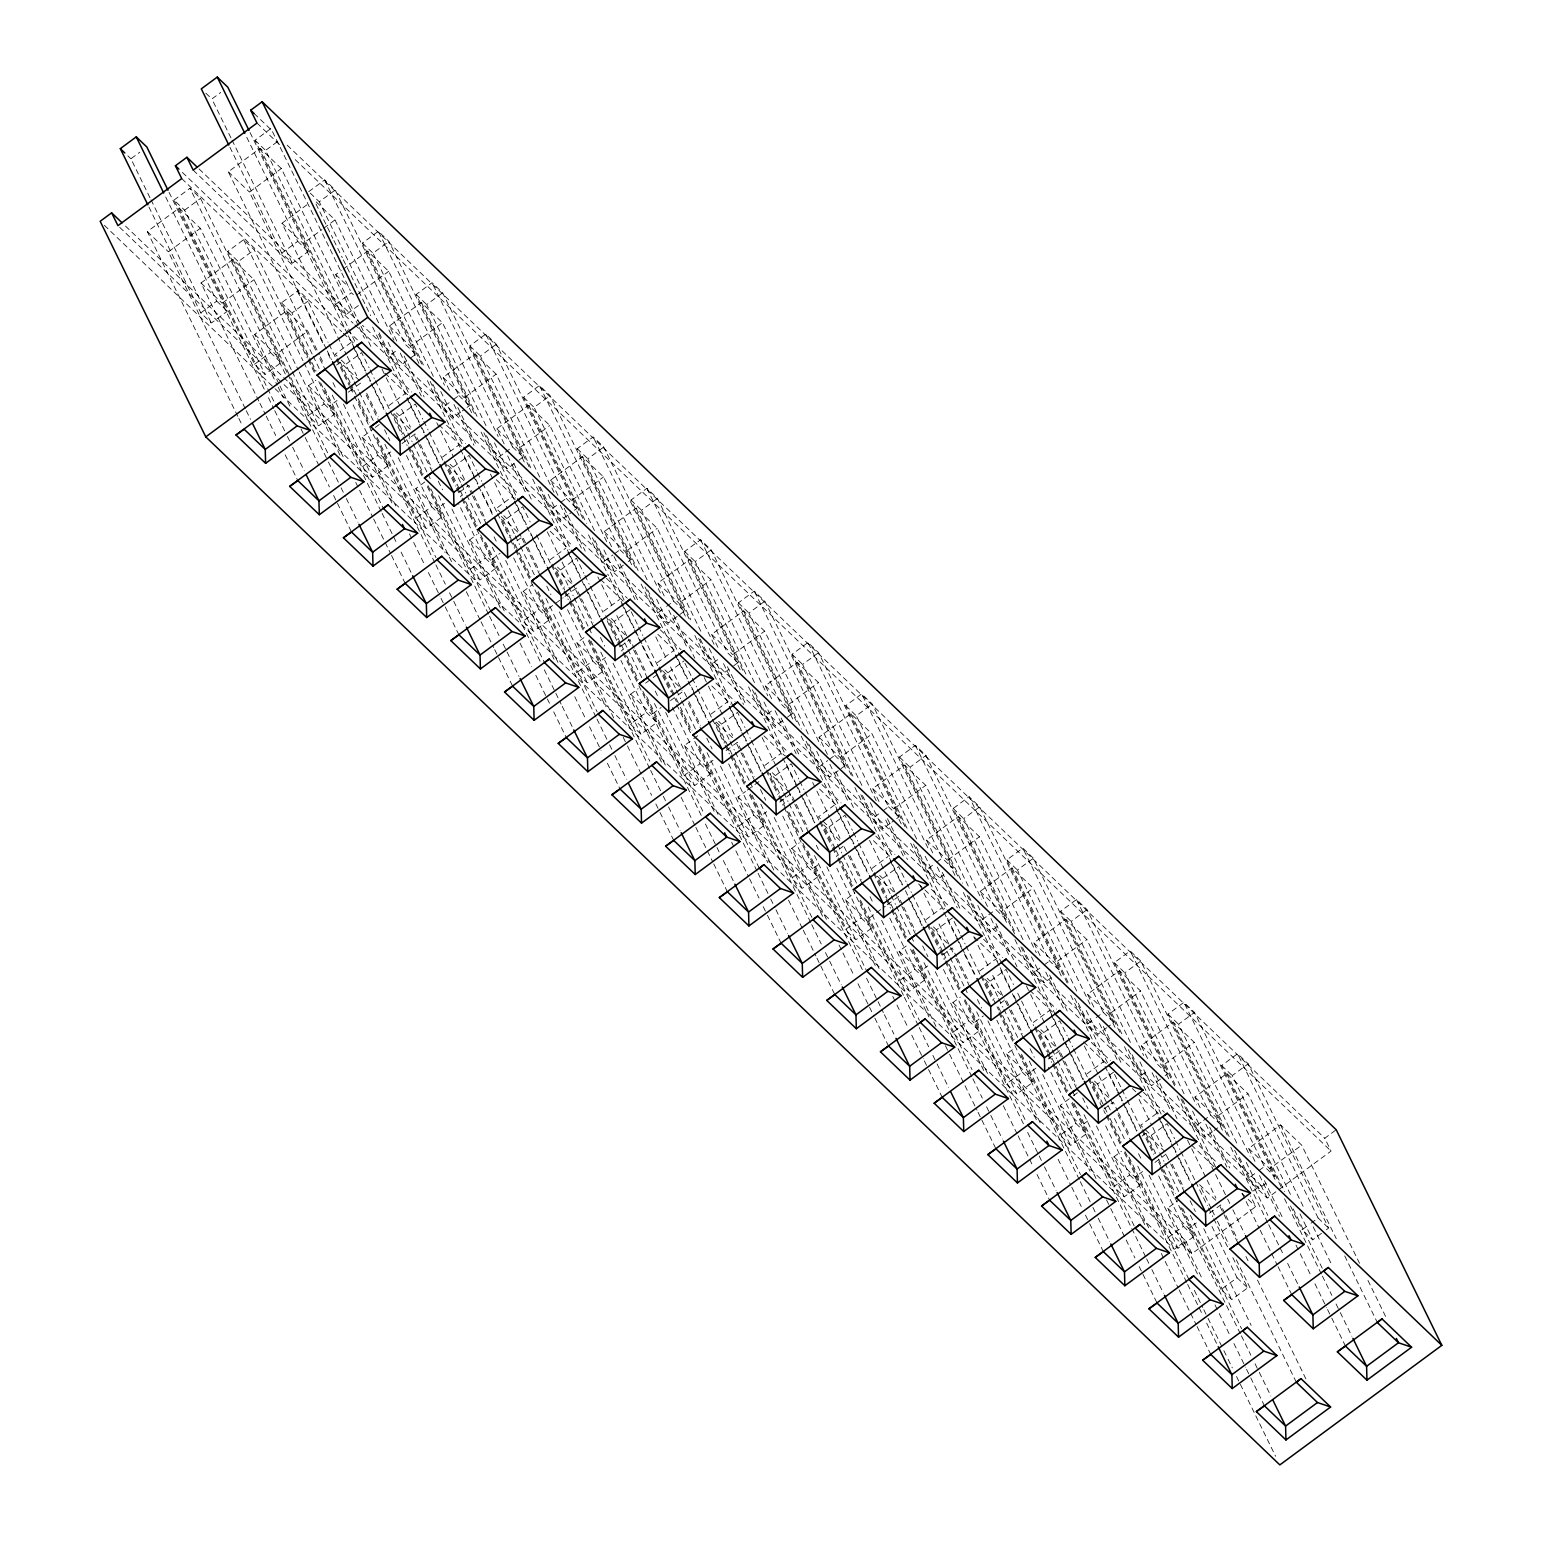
<?xml version="1.0" encoding="UTF-8"?>
<svg xmlns="http://www.w3.org/2000/svg" width="1542" height="1542" viewBox="0 0 1542 1542"><rect width="100%" height="100%" fill="white"/><g stroke="black" fill="none" stroke-linecap="round" stroke-linejoin="round"><path stroke-width="0.75" stroke-dasharray="5 3.75" d="M149.94 197.665L130.897 158.768L139.744 152.234M230.953 137.893L211.89 98.977L220.737 92.443M174.015 200.055L189.974 188.278L200.537 198.398L280.991 362.64L265.051 374.417L254.488 364.298L174.015 200.055L184.597 210.175L265.051 374.417M358.457 305.489L346.044 314.626L335.481 304.506L255.028 140.264L270.968 128.506L350.362 290.59M237.776 416.321L147.3 231.589L179.18 208.054L200.325 228.293L277.136 385.095M315.628 350.092L228.293 171.817L260.174 148.283L281.319 168.521L358.13 325.323M184.597 210.175L200.537 198.398M346.044 314.626L265.59 150.384L277.984 141.228M245.255 408.63L168.425 251.828L200.325 228.293M326.249 348.858L249.438 192.056L281.319 168.521M287.005 372.47L227.715 251.442L243.675 239.685L254.237 249.804L307.166 357.86M308.728 191.671L324.668 179.894L335.231 190.013L415.704 354.275L408.611 359.498M258.863 401.132L201 282.996L232.881 259.461L254.025 279.7L298.223 369.907M339.876 341.36L281.993 223.224L308.246 203.833M291.226 369.617L238.297 261.562L254.237 249.804M378.58 322.818L319.29 201.79L335.231 190.013M169.061 192.384L227.291 311.233L211.35 323.01L200.788 312.891L216.728 301.114L164.84 195.236M250.074 132.593L308.304 251.462L292.344 263.239L281.781 253.119L297.722 241.342L245.853 135.445M264.222 389.143L222.144 303.234L254.025 279.7M347.335 333.67L303.138 243.443L321.892 229.604M323.762 228.216L335.019 219.908L313.874 199.689M307.899 356.877L281.434 302.849L297.375 291.091L307.937 301.191L328.06 342.266M421.718 364.085L362.428 243.077L378.368 231.3L388.95 241.419L469.404 405.662L462.311 410.904M278.89 383.804L254.7 334.402L286.581 310.867L307.725 331.106L319.31 354.718M359.903 324.013L335.693 274.611L341.322 270.467M343.191 269.079L367.594 251.076L388.719 271.315L444.501 385.153M312.12 354.024L291.997 312.968L307.937 301.191M433.341 376.383L372.991 253.196L388.95 241.419M254.488 364.298L270.428 352.52L189.974 188.278M335.481 304.506L351.422 292.749L354.448 295.64M285.309 373.954L275.845 354.641L307.725 331.106M356.838 294.85L388.719 271.315M351.075 342.478L335.134 354.255L339.664 358.592M474.358 413.333L416.128 294.464L432.068 282.706L442.65 292.826L523.104 457.068L516.011 462.292M343.114 456.683L308.4 385.789L315.898 380.257M336.541 365.03L340.281 362.254L361.426 382.493L355.797 386.656M396.757 341.052L389.394 326.017L421.294 302.483L442.438 322.721L498.201 436.559M353.118 379.505L345.697 364.375L361.638 352.598L369.058 367.728M485.981 425.611L426.691 304.584L442.65 292.826M318.828 381.626L334.71 414.046L318.751 425.804L308.188 415.685L324.128 403.927L304.005 362.871M406.837 360.809L399.764 366.032L389.182 355.913L396.275 350.689M381.105 511.289L329.545 406.028L337.043 400.496M348.299 392.188L353.928 388.044M418.961 363.43L410.538 346.256L442.438 322.721M388.835 405.662L404.775 393.885M529.118 466.898L469.828 345.871L485.769 334.113L496.351 344.232L576.804 508.475L569.73 513.698M395.774 505.93L362.1 437.196L373.357 428.888M375.226 427.5L380.855 423.356M449.416 390.299L443.094 377.424L474.994 353.889L496.138 374.128L554.002 492.264M406.818 430.893L399.397 415.762L415.338 404.004L422.759 419.135M539.681 477.018L480.41 355.99L496.351 344.232M369.348 426.536L388.411 465.453L372.451 477.21L361.888 467.091L377.829 455.333L352.424 403.464M460.538 412.196L453.464 417.439L442.882 407.319L451.748 400.785M453.521 399.474L458.841 395.542L378.368 231.3M434.805 562.676L383.245 457.434L390.743 451.902M401.999 443.595L409.497 438.063M411.386 436.675L415.126 433.9L419.347 442.496M471.601 412.697L464.238 397.663L496.138 374.128M442.535 457.049L458.475 445.291M582.818 518.305L523.528 397.277L539.469 385.5L550.051 395.619L630.505 559.881L625.204 563.794M451.575 561.635L415.8 488.602L427.057 480.294M504.176 443.865L496.813 428.83L528.694 405.295L549.839 425.515L607.702 543.651M460.518 482.299L453.097 467.168L469.057 455.41L476.459 470.541M594.46 530.583L534.11 407.396L550.051 395.619M427.288 486.597L442.111 516.84L426.17 528.617L415.588 518.497L431.529 506.72L406.124 454.871M514.257 463.602L507.164 468.845L496.582 458.726L503.675 453.483M505.448 452.172L512.542 446.949L432.068 282.706M488.506 614.082L436.945 508.841L444.443 503.29M459.458 492.226L468.845 485.306L473.047 493.903M524.261 461.945L517.939 449.05L549.839 425.515M635.458 567.533L577.228 448.683L593.188 436.906L603.751 447.026L684.224 611.268L678.904 615.2M504.234 610.883L469.5 540.008L477.018 534.457M557.876 495.252L550.513 480.217L582.394 456.683L603.539 476.921L660.362 592.918M514.218 533.705L506.817 518.575L522.757 506.798L530.159 521.928M647.1 579.811L587.81 458.803L603.751 447.026M476.748 529.349L495.811 568.246L479.87 580.023L469.288 569.904L485.248 558.127L458.764 504.099M567.957 515.009L560.864 520.232L550.301 510.113L559.148 503.579M560.922 502.268L566.242 498.355L485.769 334.113M540.105 661.19L490.645 560.247L500.032 553.308M516.917 540.857L522.545 536.712L526.747 545.29M579.021 515.491L571.658 500.456L603.539 476.921M549.935 559.862L565.875 548.085M689.178 618.94L630.948 500.071L646.888 488.313L657.451 498.432L737.924 662.674L730.831 667.898M557.934 662.289L523.201 591.396L532.588 584.476M611.576 546.658L604.213 531.624L636.094 508.089L657.239 528.328L714.062 644.305M567.919 585.112L560.517 569.981L576.457 558.204L583.859 573.335M700.8 631.218L641.511 510.19L657.451 498.432M515.626 550.494L549.511 619.653L533.571 631.41L522.989 621.291L538.948 609.533L513.525 557.664M623.431 565.104L614.564 571.639L604.001 561.519L612.849 554.985M614.622 553.674L619.942 549.762L539.469 385.5M595.906 716.895L544.345 611.634L563.119 597.795M564.989 596.407L570.617 592.263M572.487 590.875L576.245 588.1L580.447 596.696M631.661 564.758L625.358 551.863L657.239 528.328M603.635 611.249L619.595 599.491M742.878 670.346L684.648 551.477L700.588 539.719L711.151 549.839L791.624 714.081L784.531 719.304M613.735 717.974L576.92 642.802L586.288 635.882M664.216 595.906L657.914 583.03L689.794 559.495L710.939 579.734L767.762 695.712M626.919 647.312L614.217 621.368L630.158 609.61M754.501 682.624L695.211 561.596L711.151 549.839M588.389 640.797L603.211 671.059L587.271 682.817L576.708 672.697L592.648 660.94L567.244 609.071M677.131 616.511L668.264 623.045L657.702 612.926L664.775 607.683M666.549 606.392L673.642 601.149L593.188 436.906M649.606 768.282L598.065 663.041L605.563 657.509M620.559 646.426L629.946 639.506L634.148 648.103M685.361 616.145L679.058 603.269L710.939 579.734M657.335 662.655L673.295 650.897M796.578 721.752L738.348 602.883L754.289 591.106L764.851 601.226L845.324 765.468L840.005 769.4M665.334 765.083L630.62 694.208L638.118 688.676M645.616 683.125L651.244 678.981M653.133 677.593L658.762 673.43M717.936 647.312L711.614 634.417L743.495 610.883L764.639 631.121L820.421 744.959M675.319 687.905L667.917 672.775L683.858 661.017M808.201 734.031L748.911 613.003L764.851 601.226M638.928 685.708L656.911 722.446L640.971 734.223L630.408 724.104L646.349 712.327L620.944 660.477M729.058 669.209L721.964 674.452L711.402 664.332L718.495 659.089M701.205 815.39L651.765 714.447L661.133 707.527M670.519 700.588L676.148 696.444M678.017 695.057L683.646 690.912L687.848 699.49M740.121 669.691L732.758 654.656L764.639 631.121M711.055 714.062L726.995 702.285M851.338 775.298L792.048 654.29L807.989 642.513L818.571 652.632L899.025 816.875L891.931 822.117M717.994 814.33L684.32 745.615L691.818 740.064M693.688 738.676L699.316 734.532M771.636 698.719L765.314 685.824L797.214 662.289L818.359 682.528L876.222 800.664M729.038 739.312L721.617 724.181L737.558 712.404L744.979 727.535M861.901 785.418L802.611 664.409L818.571 652.632M694.748 741.432L710.611 773.853L694.671 785.63L684.108 775.51L700.049 763.733L672.524 707.547M782.758 720.615L775.684 725.839L765.102 715.719L772.195 710.496M757.026 871.095L705.465 765.834L712.963 760.302M726.089 750.607L731.718 746.463M733.607 745.075L737.346 742.3L741.567 750.896M792.781 718.957L786.459 706.063L818.359 682.528M764.755 765.468L780.695 753.691M905.038 826.705L845.748 705.677L861.689 693.919L872.271 704.039L952.725 868.281L942.162 858.162L861.689 693.919M773.795 870.035L738.02 797.002L745.518 791.47M747.407 790.082L753.036 785.938M754.905 784.55L760.534 780.387M827.437 754.404L819.014 737.23L850.914 713.695L872.059 733.934L928.882 849.912M782.738 790.699L775.318 775.587L791.258 763.81L798.679 778.941M916.661 838.983L856.311 715.796L872.271 704.039M749.508 794.997L764.331 825.259L748.371 837.017L737.808 826.898L753.749 815.14L728.344 763.271M838.231 770.711L829.384 777.245L818.802 767.126L827.668 760.591M829.442 759.281L834.742 755.368L754.289 591.106M810.726 922.502L759.165 817.241L766.663 811.709M779.789 802.013L791.046 793.706L795.267 802.303M845.421 768.205L840.159 757.469L872.059 733.934M834.395 805.097L818.455 816.855L829.018 826.975L836.439 842.105M957.678 875.952L899.449 757.083L915.389 745.326L925.971 755.445L1006.425 919.687L995.862 909.568L915.389 745.326M826.454 919.283L791.721 848.408L799.219 842.876M879.036 801.512L872.714 788.637L904.614 765.102L925.759 785.341L981.522 899.179M829.018 826.975L844.977 815.217L852.379 830.348M968.26 886.072L910.031 767.203L925.971 755.445M798.968 837.749L818.031 876.666L802.091 888.423L791.509 878.304L807.449 866.546L782.045 814.677M890.158 823.409L883.084 828.652L872.502 818.532L881.369 811.998M883.142 810.687L888.462 806.755L807.989 642.513M862.325 969.59L812.865 868.647L820.363 863.115M839.137 849.257L844.746 845.112M901.222 823.91L893.859 808.875L925.759 785.341M872.155 868.262L888.096 856.504M1014.559 933.835L953.149 808.49L969.108 796.713L979.671 806.832L1060.125 971.075L1049.562 960.955L969.108 796.713M879.094 968.549L845.421 899.815L854.808 892.895M932.737 852.919L926.434 840.024L958.314 816.489L979.459 836.728L1036.282 952.725M890.139 893.512L882.718 878.381L898.678 866.623L906.079 881.735M1023.021 939.637L963.731 818.609L979.671 806.832M852.668 889.156L871.731 928.053L855.791 939.83L845.209 929.71L861.149 917.933L836.805 868.242M943.877 874.815L936.784 880.039L926.222 869.939L935.069 863.385M936.842 862.094L942.162 858.162M903.4 995.226L866.565 920.054L885.32 906.195M887.209 904.826L892.837 900.663M894.707 899.275L898.466 896.519L902.668 905.096M954.941 875.297L947.559 860.263L979.459 836.728M925.855 919.668L941.796 907.891M1067.199 983.064L1006.849 859.896L1022.809 848.119L1033.371 858.239L1113.844 1022.481L1108.525 1026.413M935.955 1026.394L899.121 951.221L908.508 944.282M987.497 906.465L980.134 891.43L1012.015 867.895L1033.159 888.134L1089.982 1004.131M949.14 955.712L936.437 929.787L952.378 918.01L959.779 933.141M1076.721 991.024L1017.431 870.016L1033.371 858.239M910.609 949.197L925.431 979.459L909.491 991.236L898.909 981.117L914.869 969.34L889.445 917.471M997.578 926.222L990.484 931.445L979.922 921.326L986.996 916.102M988.769 914.792L995.862 909.568M971.826 1076.702L920.266 971.441L927.783 965.909M942.779 954.845L952.166 947.906L956.368 956.503M1006.541 922.405L1001.278 911.669L1033.159 888.134M979.555 971.075L995.496 959.297L998.522 962.189M1119.839 1032.311L1060.568 911.283L1076.509 899.526L1087.071 909.645L1167.545 1073.887L1162.225 1077.8M987.555 1073.502L952.84 1002.608L960.338 997.076M1040.137 955.732L1033.834 942.837L1065.715 919.302L1086.859 939.541L1143.682 1055.518M997.539 996.305L990.137 981.194L1006.078 969.417L1013.479 984.548M1130.421 1042.431L1071.131 921.403L1087.071 909.645M964.309 1000.604L979.131 1030.866L963.191 1042.623L952.609 1032.504L968.569 1020.746L942.104 966.718M1051.278 977.628L1044.185 982.852L1033.622 972.732L1042.469 966.198M1044.242 964.887L1049.562 960.955M1023.425 1123.81L973.966 1022.847L983.353 1015.927M1000.238 1003.476L1005.866 999.312L1010.068 1007.909M1061.282 975.951L1054.979 963.075L1086.859 939.541M1033.256 1022.462L1049.215 1010.704M1174.619 1085.876L1114.268 962.69L1130.209 950.932L1140.772 961.032L1221.245 1125.294L1214.152 1130.517M1040.214 1122.749L1006.541 1054.015L1014.038 1048.483M1093.856 1007.119L1087.534 994.243L1119.415 970.708L1140.56 990.947L1196.341 1104.785M1051.239 1047.712L1043.838 1032.581L1059.778 1020.823L1067.199 1035.954M1184.121 1093.837L1124.831 972.809L1140.772 961.032M1014.848 1045.515L1032.832 1082.272L1016.891 1094.03L1006.328 1083.91L1022.269 1072.153L996.864 1020.284M1106.751 1027.724L1097.885 1034.258L1087.322 1024.139L1094.415 1018.896M1096.169 1017.604L1103.262 1012.362L1022.809 848.119M1079.246 1179.495L1027.685 1074.254L1037.053 1067.334M1048.309 1059.026L1053.938 1054.863M1055.807 1053.494L1059.566 1050.719M1114.982 1027.358L1108.679 1014.482L1140.56 990.947M1086.975 1073.868L1102.916 1062.11M1227.259 1135.124L1167.969 1014.096L1183.909 1002.319L1194.491 1012.439L1274.945 1176.681L1264.382 1166.562L1183.909 1002.319M1096.015 1178.454L1060.241 1105.421L1071.497 1097.114M1073.367 1095.726L1078.995 1091.563M1147.556 1058.525L1141.234 1045.63L1173.134 1022.095L1194.26 1042.334L1250.042 1156.172M1110.24 1109.932L1097.538 1083.987L1113.478 1072.23M1236.761 1143.065L1178.531 1024.216L1194.491 1012.439M1071.709 1103.417L1086.532 1133.659L1070.591 1145.436L1060.029 1135.317L1075.969 1123.54L1048.444 1067.353M1160.451 1079.111L1151.585 1085.645L1141.022 1075.526L1148.115 1070.302M1145.571 1256.672L1081.385 1125.66L1088.883 1120.109M1103.899 1109.045L1113.266 1102.125L1117.487 1110.703M1168.701 1078.764L1162.379 1065.869L1194.26 1042.334M1156.616 1113.497L1140.675 1125.274L1151.238 1135.394L1158.659 1150.525M1280.959 1186.511L1221.669 1065.503L1237.609 1053.726L1248.191 1063.845L1328.645 1228.087L1323.325 1232.019M1148.655 1227.702L1113.941 1156.808L1121.439 1151.276M1142.082 1136.049L1145.822 1133.274L1166.966 1153.512L1153.84 1163.208M1200.196 1107.773L1194.934 1097.037L1226.834 1073.502L1247.979 1093.741L1303.742 1207.579M1151.238 1135.394L1167.178 1123.617L1174.599 1138.748M1290.461 1194.472L1232.231 1075.603L1248.191 1063.845M1124.369 1152.645L1140.251 1185.066L1124.291 1196.823L1113.729 1186.723L1129.669 1174.946L1104.265 1123.077M1212.378 1131.828L1205.304 1137.052L1194.722 1126.932L1201.816 1121.709M1203.589 1120.398L1210.663 1115.174L1130.209 950.932M1186.646 1282.308L1135.085 1177.047L1142.583 1171.515M1222.401 1130.17L1216.079 1117.275L1247.979 1093.741M1201.314 1276.949L1167.641 1208.215L1178.898 1199.907M1254.957 1161.319L1248.634 1148.443L1280.535 1124.908L1301.679 1145.147L1359.543 1263.284M1174.888 1197.575L1193.951 1236.472L1177.992 1248.23L1167.429 1238.11L1183.369 1226.353L1157.965 1174.484M1266.078 1183.234L1259.004 1188.458L1248.422 1178.339L1257.289 1171.804M1259.062 1170.494L1264.382 1166.562M1240.346 1333.695L1188.786 1228.454L1196.284 1222.922M1209.429 1213.226L1215.038 1209.082M1216.927 1207.694L1220.666 1204.919L1224.888 1213.515M1275.041 1179.418L1269.779 1168.682L1301.679 1145.147M283.709 377.52L1185.702 1240.847L1174.233 1249.328L101.907 222.973M1253.318 1190.964L1260.971 1185.316L362.447 325.304M1278.838 1189.595L1331.035 1151.084L1324.751 1138.247L1336.22 1129.766M119.678 227.329L1191.985 1253.685L1255.766 1206.615L1250.523 1195.917M354.833 324.822L1267.254 1198.153L1276.911 1191.022M1232.829 1257.617L1247.651 1287.859L1231.711 1299.636L1221.129 1289.517L1237.069 1277.759L1211.665 1225.89M1321.552 1233.311L1312.705 1239.864L1302.123 1229.745L1309.216 1224.502M1310.989 1223.211L1318.082 1217.968L1237.609 1053.726M254.16 113.549L271.546 130.183M287.178 145.141L1324.751 1138.247M256.974 123.052L279.565 144.678M295.216 159.636L1331.035 1151.084M205.838 93.195L211.89 98.977M255.028 140.264L265.59 150.384M310.231 193.116L319.29 201.79M362.428 243.077L372.991 253.196M416.128 294.464L426.691 304.584M469.828 345.871L480.41 355.99M523.528 397.277L534.11 407.396M577.228 448.683L587.81 458.803M630.948 500.071L641.511 510.19M684.648 551.477L695.211 561.596M738.348 602.883L748.911 613.003M792.048 654.29L802.611 664.409M845.748 705.677L856.311 715.796M899.449 757.083L910.031 767.203M953.149 808.49L963.731 818.609M1006.849 859.896L1017.431 870.016M1060.568 911.283L1071.131 921.403M1114.268 962.69L1124.831 972.809M1167.969 1014.096L1178.531 1024.216M1221.669 1065.503L1232.231 1075.603M228.293 171.817L249.438 192.056M281.993 223.224L303.138 243.443M335.693 274.611L348.704 287.063M389.394 326.017L410.538 346.256M443.094 377.424L464.238 397.663M496.813 428.83L517.939 449.05M550.513 480.217L571.658 500.456M604.213 531.624L625.358 551.863M657.914 583.03L679.058 603.269M711.614 634.417L732.758 654.656M765.314 685.824L786.459 706.063M819.014 737.23L840.159 757.469M872.714 788.637L893.859 808.875M926.434 840.024L947.559 860.263M980.134 891.43L1001.278 911.669M1033.834 942.837L1054.979 963.075M1087.534 994.243L1108.679 1014.482M1141.234 1045.63L1162.379 1065.869M1194.934 1097.037L1216.079 1117.275M1248.634 1148.443L1269.779 1168.682M297.722 241.342L308.304 251.462M415.704 354.275L405.122 344.155L324.668 179.894M458.841 395.542L469.404 405.662M512.542 446.949L523.104 457.068M566.242 498.355L576.804 508.475M619.942 549.762L630.505 559.881M673.642 601.149L684.224 611.268M737.924 662.674L727.342 652.555L646.888 488.313M791.624 714.081L781.042 703.962L700.588 539.719M834.742 755.368L845.324 765.468M888.462 806.755L899.025 816.875M1103.262 1012.362L1113.844 1022.481M1167.545 1073.887L1156.963 1063.768L1076.509 899.526M1210.663 1115.174L1221.245 1125.294M1318.082 1217.968L1328.645 1228.087M199.072 168.926L360.712 323.627M193.193 170.121L353.079 323.165M182.38 172.415L345.755 328.774M347.49 330.451L357.917 340.416M392.67 373.684L411.791 391.996M446.544 425.264L465.665 443.556M500.418 476.825L517.804 493.459M554.31 528.405L571.677 545.039M606.449 578.308L627.305 598.257M660.323 629.868L681.178 649.837M715.931 683.106L735.052 701.398M769.805 734.667L787.191 751.301M821.944 784.57L841.065 802.862M875.817 836.13L894.938 854.441M931.445 889.368L948.812 906.002M983.584 939.271L1002.686 957.582M1037.458 990.851L1056.578 1009.143M1091.331 1042.411L1110.452 1060.703M1143.47 1092.314L1164.326 1112.283M1199.078 1145.552L1216.465 1162.186M181.725 178.583L341.611 331.626M343.346 333.284L353.773 343.268M385.057 373.222L407.647 394.848M438.93 424.782L461.521 446.409M496.293 479.678L515.394 497.97M550.166 531.238L569.287 549.55M600.57 579.484L623.161 601.11M657.914 634.379L675.3 651.013M711.787 685.959L730.908 704.251M763.926 735.862L784.782 755.811M819.534 789.08L836.92 805.714M873.427 840.66L890.794 857.294M918.608 883.913L944.668 908.855M974.216 937.131L998.561 960.415M1029.844 990.369L1052.434 1011.995M1083.718 1041.929L1106.308 1063.556M1132.368 1088.517L1135.856 1091.832M1137.591 1093.509L1158.447 1113.459M1191.465 1145.07L1214.055 1166.696M1241.869 1193.315L1255.766 1206.615M515.201 499.569L512.175 496.678L496.235 508.455L502.268 514.238M127.87 155.877L130.897 158.768M227.715 251.442L238.297 261.562M281.434 302.849L291.997 312.968M341.168 360.038L345.697 364.375M396.39 412.87L399.397 415.762M450.091 464.277L453.097 467.168M503.791 515.683L506.817 518.575M557.491 567.09L560.517 569.981M611.191 618.477L614.217 621.368M664.891 669.883L667.917 672.775M718.591 721.29L721.617 724.181M772.291 772.696L775.318 775.587M879.711 875.49L882.718 878.381M933.411 926.896L936.437 929.787M987.111 978.303L990.137 981.194M1040.811 1029.69L1043.838 1032.581M1094.512 1081.096L1097.538 1083.987M410.249 429.235L394 413.661L405.565 437.292M463.949 480.622L447.7 465.067L459.265 488.698M517.669 532.029L501.401 516.474L510.865 535.806M571.369 583.435L555.101 567.861L564.565 587.194M625.069 634.841L608.801 619.267L620.385 642.898M678.769 686.229L662.501 670.674L675.126 696.444M732.469 737.635L716.201 722.08L728.826 747.851M789.427 792.145L769.901 773.467L781.486 797.098M839.87 840.448L823.621 824.874L835.186 848.505M893.57 891.835L877.321 876.28L886.785 895.613M947.289 943.241L931.021 927.686L942.586 951.298M1000.989 994.648L984.721 979.074L994.185 998.406M1054.689 1046.054L1038.421 1030.48L1051.046 1056.251M1092.121 1081.886L1108.39 1097.441M1215.79 1200.254L1199.541 1184.68L1211.106 1208.311M147.3 231.589L168.425 251.828M201 282.996L222.144 303.234M254.7 334.402L275.845 354.641M308.4 385.789L329.545 406.028M362.1 437.196L383.245 457.434M415.8 488.602L436.945 508.841M469.5 540.008L490.645 560.247M523.201 591.396L544.345 611.634M576.92 642.802L598.065 663.041M630.62 694.208L651.765 714.447M684.32 745.615L705.465 765.834M738.02 797.002L759.165 817.241M791.721 848.408L812.865 868.647M845.421 899.815L866.565 920.054M899.121 951.221L920.266 971.441M952.84 1002.608L973.966 1022.847M1006.541 1054.015L1027.685 1074.254M1060.241 1105.421L1081.385 1125.66M1113.941 1156.808L1135.085 1177.047M1167.641 1208.215L1188.786 1228.454M216.728 301.114L227.291 311.233M270.428 352.52L280.991 362.64M324.128 403.927L334.71 414.046M377.829 455.333L388.411 465.453M431.529 506.72L442.111 516.84M485.248 558.127L495.811 568.246M538.948 609.533L549.511 619.653M592.648 660.94L603.211 671.059M646.349 712.327L656.911 722.446M700.049 763.733L710.611 773.853M753.749 815.14L764.331 825.259M807.449 866.546L818.031 876.666M861.149 917.933L871.731 928.053M914.869 969.34L925.431 979.459M968.569 1020.746L979.131 1030.866M1022.269 1072.153L1032.832 1082.272M1075.969 1123.54L1086.532 1133.659M1129.669 1174.946L1140.251 1185.066M1183.369 1226.353L1193.951 1236.472M1237.069 1277.759L1247.651 1287.859M125.557 226.134L281.974 375.843M1367.966 1280.458L1386.913 1319.123M1280.535 1124.908L1336.297 1238.746M1344.72 1255.92L1377.334 1322.516M1313.206 1226.912L1331.093 1263.418M1300.002 1213.92L1312.705 1239.864M1226.834 1073.502L1284.698 1191.638M1293.121 1208.832L1323.634 1271.109M1290.481 1205.96L1302.123 1229.745M1284.525 1198.751L1321.34 1273.923M1322.4 1276.082L1331.864 1295.396M1336.085 1303.992L1339.227 1310.43M1340.287 1312.589L1351.852 1336.22M1264.421 1180.652L1282.308 1217.178M1295.993 1245.088L1299.154 1251.545M1300.195 1253.685L1310.719 1275.176M1314.941 1283.754L1326.505 1307.385M1327.566 1309.524L1330.727 1315.981M1331.768 1318.121L1345.453 1346.05M1259.506 1175.505L1279.494 1216.33M1260.971 1185.316L1267.254 1198.153M1246.302 1162.514L1259.004 1188.458M1173.134 1022.095L1229.938 1138.092M1239.421 1157.425L1267.832 1215.424M1234.66 1150.236L1248.422 1178.339M1230.805 1147.344L1267.64 1222.517M1268.7 1224.676L1283.426 1254.745M1287.628 1263.341L1298.152 1284.814M1209.68 1127.106L1229.668 1167.911M1242.293 1193.701L1259.12 1228.068M1260.18 1230.208L1277.007 1264.575M1278.067 1266.714L1291.753 1294.644M1205.805 1124.118L1226.854 1167.063M1192.583 1111.127L1205.304 1137.052M1119.415 970.708L1175.197 1084.546M1182.56 1099.581L1216.233 1168.316M1180.96 1098.848L1194.722 1126.932M1177.105 1095.938L1226.565 1196.9M1227.625 1199.04L1231.827 1207.637M1232.887 1209.776L1244.452 1233.407M1225.929 1215.655L1237.513 1239.286M1245.936 1256.479L1248.037 1260.758M1257.501 1280.091L1305.901 1378.895M1155.96 1075.699L1177.009 1118.663M1187.533 1140.155L1190.694 1146.593M1191.735 1148.732L1215.944 1198.134M1220.146 1206.731L1238.053 1243.237M1152.105 1072.712L1171.053 1111.377M1139.943 1061.879L1151.585 1085.645M1212.166 1210.451L1216.368 1219.047M1217.428 1221.206L1228.993 1244.818M1236.356 1259.853L1296.34 1382.287M1175.659 1140.907L1179.881 1149.561M1180.941 1151.72L1194.703 1179.803M1195.763 1181.982L1207.425 1205.748M1208.485 1207.906L1212.706 1216.542M1213.766 1218.72L1227.528 1246.803M1065.715 919.302L1122.537 1035.28M1132.021 1054.612L1162.533 1116.909M1128.32 1049.601L1141.022 1075.526M1124.465 1046.69L1160.239 1119.723M1161.28 1121.863L1172.864 1145.494M1173.925 1147.653L1178.127 1156.23M1179.167 1158.389L1190.752 1182.001M1158.736 1117.834L1170.378 1141.6M1171.438 1143.759L1175.679 1152.414M1176.739 1154.572L1189.441 1180.497M1172.228 1164.268L1183.813 1187.88M1190.116 1200.775L1195.378 1211.511M1203.801 1228.704L1251.16 1325.349M1103.32 1026.452L1121.207 1062.978M1139.095 1099.485L1151.72 1125.255M1152.78 1127.414L1162.244 1146.747M1166.446 1155.324L1169.607 1161.781M1170.667 1163.921L1184.333 1191.85M1099.446 1023.445L1117.333 1059.971M1159.719 1152.684L1163.94 1161.319M1165 1163.478L1178.763 1191.581M1190.405 1215.347L1231.711 1299.636M1086.243 1010.473L1097.885 1034.258M1145.822 1133.274L1157.406 1156.905M1158.447 1159.064L1162.668 1167.641M1163.709 1169.8L1175.293 1193.431M1182.656 1208.465L1241.58 1328.741M1142.795 1129.592L1154.438 1153.358M1158.659 1162.013L1160.779 1166.33M1161.839 1168.489L1173.481 1192.274M1180.902 1207.386L1221.129 1289.517M1114.538 1074.389L1120.899 1087.341M1121.959 1089.519L1126.18 1098.155M1127.241 1100.313L1141.003 1128.416M1142.063 1130.575L1153.705 1154.341M1160.066 1167.313L1173.828 1195.397M1012.015 867.895L1068.837 983.892M1078.301 1003.225L1108.833 1065.503M1241.406 1335.854L1250.87 1355.187M1255.072 1363.783L1258.233 1370.221M1259.294 1372.361L1270.859 1395.992M1074.62 998.194L1087.322 1024.139M1070.765 995.284L1104.438 1064.019M1108.64 1072.615L1124.426 1104.843M1125.467 1106.983L1137.052 1130.614M1105.036 1066.428L1116.678 1090.194M1117.738 1092.353L1121.959 1101.007M1123.019 1103.166L1136.782 1131.25M1185.702 1240.847L1191.985 1253.685M1215 1304.879L1218.141 1311.317M1219.202 1313.476L1229.726 1334.948M1233.928 1343.545L1245.512 1367.156M1246.553 1369.315L1249.714 1375.753M1250.774 1377.912L1264.44 1405.822M1118.528 1112.861L1129.052 1134.334M1138.516 1153.667L1141.678 1160.104M1149.041 1175.139L1198.5 1276.101M1049.62 975.045L1068.548 1013.711M1084.334 1045.939L1098.02 1073.849M1099.08 1076.008L1113.806 1106.077M1118.008 1114.673L1130.633 1140.444M1045.746 972.058L1064.693 1010.723M1114.481 1118.567L1125.062 1140.174M1137.765 1166.118L1177.992 1248.23M1031.482 956.907L1044.185 982.852M1093.182 1084.026L1108.968 1116.254M1110.009 1118.393L1121.593 1142.024M1128.956 1157.059L1188.94 1279.494M1194.298 1290.288L1202.741 1307.539M1203.801 1309.698L1206.962 1316.155M1208.022 1318.314L1222.806 1348.498M1223.866 1350.638L1227.027 1357.114M1228.087 1359.273L1232.309 1367.889M1236.53 1376.524L1275.6 1456.284M1089.076 1078.186L1100.737 1101.971M1107.079 1114.924L1120.841 1143.027M1125.082 1151.662L1167.429 1238.11M1068.259 1038.113L1072.48 1046.748M1073.54 1048.907L1087.303 1077.01M1088.363 1079.169L1105.306 1113.748M1106.366 1115.907L1120.128 1144.01M1187.687 1284.447L1202.432 1314.516M1206.634 1323.113L1217.158 1344.585M958.314 816.489L1015.137 932.486M1022.5 947.52L1055.113 1014.096M1020.92 946.807L1033.622 972.732M1014.944 939.598L1052.839 1016.91M1053.88 1019.069L1066.505 1044.84M1067.565 1046.979L1083.351 1079.207M1051.316 1015.022L1064.038 1040.966M1065.098 1043.124L1068.259 1049.601M1069.319 1051.76L1083.082 1079.863M1161.299 1253.473L1178.127 1287.84M1179.187 1289.979L1196.014 1324.347M1197.074 1326.505L1210.74 1354.416M1060.626 1052.858L1063.768 1059.315M1064.828 1061.455L1076.393 1085.086M1082.715 1097.962L1087.977 1108.717M1096.401 1125.891L1145.86 1226.854M995.92 923.658L1016.949 966.603M1026.432 985.936L1029.593 992.393M1030.634 994.532L1057.985 1050.372M1059.046 1052.531L1076.933 1089.037M990.986 918.512L1008.892 955.018M1052.299 1049.871L1056.54 1058.525M1057.6 1060.684L1071.362 1088.768M1072.422 1090.946L1075.603 1097.422M1084.065 1114.712L1124.291 1196.823M977.782 905.52L990.484 931.445M1052.107 1058.41L1067.893 1090.618M1074.196 1103.513L1135.24 1228.087M1035.376 1026.799L1048.078 1052.723M1049.138 1054.882L1052.319 1061.378M1053.379 1063.537L1067.141 1091.62M1072.442 1102.434L1113.729 1186.723M1017.72 993.183L1033.603 1025.603M1034.663 1027.762L1046.305 1051.548M1047.365 1053.706L1051.605 1062.342M1052.666 1064.5L1066.428 1092.603M1146.612 1258.831L1150.833 1267.408M1151.874 1269.567L1163.458 1293.198M904.614 765.102L962.478 883.238M968.8 896.114L1001.413 962.709M967.22 895.401L979.922 921.326M963.345 892.49L984.394 935.454M985.454 937.594L999.12 965.523M1000.18 967.663L1009.644 986.996M1013.865 995.592L1017.026 1002.03M1018.067 1004.17L1029.651 1027.801M1000.797 970.111L1014.559 998.194M1015.619 1000.353L1029.381 1028.456M1106.539 1199.927L1109.7 1206.364M1110.741 1208.523L1134.951 1257.925M1139.152 1266.502L1157.04 1303.029M1011.128 1010.049L1022.693 1033.68M1030.056 1048.714L1034.277 1057.311M1042.7 1074.485L1090.04 1171.149M942.201 872.252L960.088 908.758M973.773 936.688L976.934 943.126M977.994 945.285L988.499 966.757M992.72 975.354L1004.285 998.985M1005.345 1001.124L1008.507 1007.562M1009.547 1009.721L1023.233 1037.631M937.285 867.105L957.293 907.91M998.599 998.484L1002.84 1007.119M1003.9 1009.278L1017.662 1037.38M1029.304 1061.147L1070.591 1145.436M925.142 856.273L936.784 880.039M998.406 1007.003L1001.548 1013.441M1002.608 1015.6L1014.193 1039.212M1021.556 1054.246L1080.479 1174.541M981.676 975.392L998.618 1009.971M999.679 1012.13L1013.441 1040.214M1020.843 1055.345L1060.029 1135.317M960.839 935.3L965.08 943.955M966.14 946.113L979.902 974.197M980.963 976.375L992.605 1000.141M998.965 1013.113L1013.788 1043.356M850.914 713.695L907.737 829.673M916.141 846.866L947.713 911.303M1080.287 1181.654L1091.871 1205.266M1092.912 1207.425L1097.133 1216.021M1098.174 1218.161L1109.758 1241.792M913.5 843.994L926.222 869.939M910.705 843.243L943.318 909.819M947.54 918.415L964.367 952.783M965.427 954.922L974.891 974.255M943.916 912.228L955.558 935.994M956.618 938.153L975.681 977.05M1058.101 1159.256L1070.726 1185.046M1071.767 1187.186L1081.25 1206.519M1085.452 1215.115L1088.613 1221.553M1089.654 1223.693L1103.34 1251.622M957.428 958.661L968.993 982.273M977.416 999.467L981.618 1008.063M987.94 1020.939L1036.34 1119.743M887.46 818.706L907.448 859.511M920.073 885.281L934.799 915.35M939.02 923.947L954.806 956.175M955.847 958.314L969.533 986.244M885.686 819.997L904.634 858.663M950.2 957.871L963.962 985.974M965.022 988.133L968.183 994.609M976.664 1011.899L1016.891 1094.03M870.382 802.707L883.084 828.652M943.646 953.457L947.848 962.035M948.908 964.193L960.473 987.824M968.896 1004.998L1025.719 1120.995M927.976 923.986L939.618 947.752M940.678 949.93L944.918 958.565M945.978 960.724L959.741 988.827M965.022 999.621L1006.328 1083.91M907.139 883.913L911.38 892.548M912.44 894.707L926.202 922.81M927.262 924.969L938.905 948.735M939.965 950.894L944.205 959.548M945.246 961.707L960.068 991.969M797.214 662.289L852.977 776.127M862.441 795.46L894.013 859.896M1027.647 1132.387L1043.414 1164.615M1044.474 1166.754L1056.058 1190.385M860.86 794.747L872.502 818.532M854.885 787.538L891.719 862.71M892.779 864.869L904.344 888.481M905.405 890.64L909.607 899.237M910.667 901.376L922.232 925.007M890.216 860.822L901.858 884.588M908.219 897.56L921.981 925.663M1003.341 1105.71L1017.026 1133.64M1018.067 1135.779L1032.793 1165.848M1037.014 1174.445L1049.639 1200.216M903.728 907.255L915.293 930.886M922.656 945.921L927.918 956.657M935.281 971.691L983.7 1070.495M835.86 771.598L854.788 810.263M869.534 840.332L896.885 896.172M897.945 898.331L915.832 934.837M829.885 764.292L848.832 802.958M891.199 895.671L895.439 904.325M896.5 906.484L910.262 934.568M911.303 936.726L914.483 943.222M924.024 962.671L963.191 1042.623M816.682 751.32L829.384 777.245M890.987 904.19L894.148 910.647M895.208 912.787L906.773 936.418M913.095 949.313L972.019 1069.589M874.275 872.579L886.978 898.523M888.038 900.682L891.218 907.159M892.278 909.317L906.041 937.42M912.382 950.392L952.609 1032.504M853.439 832.507L857.68 841.142M858.74 843.301L872.502 871.403M873.562 873.562L885.204 897.328M886.264 899.506L890.486 908.142M891.546 910.3L906.368 940.562M972.886 1078.841L982.35 1098.174M986.572 1106.771L989.713 1113.208M990.774 1115.367L1002.339 1138.979M743.495 610.883L801.377 729.019M808.74 744.054L840.313 808.509M806.1 741.201L818.802 767.126M801.185 736.132L838.019 811.304M839.079 813.463L850.644 837.094M851.704 839.233L855.906 847.83M856.966 849.97L868.532 873.601M836.516 809.415L848.158 833.181M849.218 835.359L853.458 843.994M854.519 846.153L867.221 872.097M945.419 1045.727L948.581 1052.164M949.641 1054.304L976.992 1110.163M978.052 1112.302L995.939 1148.829M850.008 855.849L861.592 879.48M870.016 896.654L873.158 903.111M881.581 920.285L928.939 1016.949M781.1 718.052L798.987 754.558M812.673 782.488L815.834 788.926M816.875 791.085L829.5 816.855M830.56 818.995L840.024 838.328M844.245 846.924L847.387 853.362M848.447 855.521L862.132 883.431M775.125 710.746L796.173 753.71M837.499 844.264L841.72 852.919M842.78 855.078L856.542 883.18M868.204 906.947L909.491 991.236M764.022 702.073L775.684 725.839M836.246 850.644L840.448 859.241M841.508 861.38L853.073 885.012M860.436 900.046L919.36 1020.341M820.575 821.192L832.217 844.958M833.278 847.117L837.518 855.771M838.559 857.93L852.341 886.014M859.742 901.145L898.909 981.117M799.739 781.1L803.98 789.755M805.02 791.913L818.802 819.997M819.843 822.156L831.504 845.941M832.564 848.1L836.786 856.735M837.846 858.894L851.608 886.997M689.794 559.495L746.617 675.473M755.04 692.666L786.613 757.103M904.441 997.366L918.126 1025.295M919.186 1027.435L928.65 1046.767M932.852 1055.364L936.013 1061.802M937.073 1063.961L948.638 1087.592M752.4 689.794L765.102 715.719M748.545 686.884L782.218 755.619M786.42 764.215L802.206 796.424M803.266 798.583L814.831 822.194M782.816 758.009L794.458 781.794M795.518 783.953L799.758 792.588M800.818 794.747L814.581 822.85M892.779 996.46L895.941 1002.917M896.981 1005.056L907.506 1026.529M911.727 1035.125L923.292 1058.756M924.352 1060.896L927.494 1067.353M928.554 1069.493L942.239 1097.422M796.308 804.442L807.892 828.073M816.316 845.267L818.417 849.565M826.82 866.739L876.28 967.682M727.4 666.645L746.347 705.311M762.114 737.519L775.799 765.449M776.86 767.588L793.687 801.956M794.747 804.114L808.413 832.044M723.526 663.638L743.533 704.463M783.799 792.877L788.02 801.512M789.08 803.671L802.842 831.774M814.504 855.54L855.791 939.83M709.262 648.507L721.964 674.452M782.546 799.257L784.647 803.536M788.849 812.133L799.373 833.605M807.796 850.798L866.72 971.075M766.875 769.786L778.517 793.552M779.577 795.711L798.621 834.627M802.862 843.262L845.209 929.71M746.039 729.694L750.26 738.348M751.32 740.507L765.083 768.61M766.143 770.769L777.804 794.535M778.845 796.694L783.085 805.348M784.146 807.507L797.908 835.591M636.094 508.089L690.816 619.788M700.28 639.12L732.913 705.696M866.527 978.187L883.373 1012.554M884.414 1014.713L893.897 1034.027M698.699 638.388L711.402 664.332M694.844 635.477L730.619 708.51M731.66 710.65L743.244 734.281M744.285 736.44L748.506 745.017M749.547 747.176L761.131 770.807M729.115 706.622L740.758 730.388M741.818 732.546L746.058 741.201M747.099 743.36L760.881 771.443M839.079 945.073L853.805 975.142M858.007 983.719L873.794 1015.947M874.854 1018.086L888.539 1046.016M742.608 753.055L754.192 776.667M760.495 789.562L765.757 800.298M774.18 817.491L823.64 918.434M673.7 615.239L694.748 658.203M704.212 677.536L707.373 683.973M708.414 686.132L732.623 735.534M736.825 744.111L739.987 750.568M741.047 752.708L754.713 780.638M668.785 610.092L686.672 646.618M730.079 741.471L734.32 750.106M735.38 752.265L749.142 780.368M750.202 782.526L753.383 789.022M760.784 804.134L802.091 888.423M656.622 599.26L668.264 623.045M729.886 749.99L745.673 782.218M751.976 795.094L813.019 919.687M715.276 722.697L725.877 744.323M726.937 746.482L730.098 752.959M731.159 755.117L744.921 783.22M750.222 794.014L791.509 878.304M684.918 663.176L691.279 676.148M692.339 678.307L696.56 686.942M697.62 689.101L711.382 717.203M712.443 719.362L724.085 743.128M725.145 745.287L729.385 753.942M730.445 756.1L744.208 784.203M582.394 456.683L638.157 570.521M647.64 589.854L679.193 654.29M811.767 924.641L821.25 943.974M825.452 952.57L828.613 959.008M829.673 961.148L841.238 984.779M644.999 586.982L657.702 612.926M641.144 584.071L676.919 657.104M677.96 659.263L687.443 678.596M691.645 687.173L694.806 693.63M695.847 695.77L707.431 719.401M675.415 655.215L687.057 678.981M688.117 681.14L692.339 689.794M693.399 691.953L706.101 717.878M788.521 900.104L802.206 928.033M803.266 930.173L815.891 955.944M816.932 958.102L834.82 994.609M688.908 701.649L700.492 725.28M706.795 738.155L712.057 748.892M720.48 766.085L767.82 862.749M620 563.852L638.928 602.498M655.774 636.865L666.298 658.357M670.5 666.934L682.084 690.565M688.387 703.46L701.012 729.231M614.024 556.546L635.073 599.51M676.379 690.064L680.62 698.719M681.68 700.878L695.442 728.961M707.084 752.747L748.371 837.017M603.982 550.031L614.564 571.639M676.186 698.584L679.347 705.041M680.388 707.18L691.972 730.812M699.336 745.846L759.319 868.281M659.456 666.973L676.398 701.552M680.639 710.207L690.161 729.655M698.642 746.945L737.808 826.898M631.218 611.769L637.578 624.741M638.619 626.9L642.86 635.535M643.92 637.694L657.682 665.797M658.742 667.956L670.385 691.741M676.745 704.694L690.508 732.797M758.066 873.235L769.651 896.866M770.692 899.005L774.913 907.602M775.954 909.761L787.538 933.373M528.694 405.295L586.558 523.413M594.981 540.606L625.493 602.903M592.359 537.753L604.001 561.519M588.485 534.823L608.473 575.629M609.533 577.787L623.219 605.698M624.259 607.856L642.147 644.363M643.207 646.522L653.731 667.994M621.696 603.809L633.357 627.594M634.417 629.753L653.461 668.65M731.66 842.26L734.821 848.698M735.881 850.856L748.506 876.627M749.566 878.786L759.03 898.099M763.232 906.696L766.393 913.134M767.453 915.293L781.119 943.222M635.208 650.242L645.732 671.734M655.196 691.047L658.357 697.504M665.72 712.539L715.18 813.482M564.179 508.147L585.228 551.111M597.853 576.881L612.598 606.95M616.8 615.547L632.586 647.756M633.627 649.914L647.312 677.825M560.324 505.14L581.373 548.104M627.98 649.471L641.742 677.574M654.444 703.499L694.671 785.63M548.162 494.307L560.864 520.232M621.426 645.038L625.647 653.635M626.688 655.774L638.272 679.405M646.676 696.598L703.499 812.576M605.755 615.586L617.398 639.352M618.458 641.511L622.698 650.165M623.758 652.324L637.521 680.408M642.821 691.221L684.108 775.51M584.919 575.494L589.16 584.148M590.22 586.307L602.922 612.232M607.163 620.886L616.684 640.335M617.744 642.494L621.985 651.129M623.045 653.288L637.868 683.549M474.994 353.889L530.756 467.727M540.22 487.06L571.793 551.496M705.426 823.987L719.112 851.916M723.314 860.494L733.838 881.985M538.64 486.347L550.301 510.113M532.684 479.138L569.499 554.31M570.559 556.45L580.023 575.783M584.245 584.379L600.031 616.588M567.996 552.402L580.698 578.346M581.758 580.505L584.938 586.982M585.999 589.16L599.761 617.243M681.121 797.31L694.806 825.221M695.847 827.379L712.693 861.747M713.734 863.886L727.419 891.816M581.507 598.836L593.072 622.467M600.436 637.501L604.657 646.098M613.08 663.272L662.52 764.234M513.64 463.198L532.588 501.844M547.314 531.913L560.999 559.842M562.04 562.001L574.665 587.772M575.725 589.911L593.612 626.438M507.665 455.892L525.552 492.399M568.979 587.271L573.219 595.906M574.279 598.065L588.042 626.168M589.102 628.326L592.263 634.803M600.744 652.093L640.971 734.223M494.462 442.901L507.164 468.845M568.786 595.79L584.553 628.018M590.875 640.894L649.799 761.189M552.055 564.179L564.758 590.104M565.818 592.282L568.998 598.759M570.058 600.917L583.82 629.02M589.121 639.814L630.408 724.104M536.52 534.901L550.282 563.003M551.342 565.162L562.984 588.928M564.044 591.087L568.285 599.742M569.345 601.9L584.167 632.143M421.294 302.483L477.056 416.321M486.52 435.654L518.093 500.09M650.666 770.441L662.25 794.072M663.291 796.212L667.513 804.808M668.553 806.948L680.138 830.579M483.88 432.782L496.582 458.726M481.085 432.03L515.799 502.904M516.859 505.044L526.323 524.376M530.544 532.973L533.686 539.411M534.746 541.57L546.311 565.201M514.296 501.015L525.938 524.781M526.998 526.94L531.238 535.594M532.298 537.753L545.001 563.678M623.219 737.307L626.36 743.764M627.421 745.904L651.63 795.306M655.832 803.902L658.993 810.34M660.034 812.48L673.719 840.409M527.807 547.449L539.372 571.06M546.735 586.114L550.957 594.692M559.361 611.885L605.659 706.39M457.839 407.493L476.767 446.158M490.452 474.069L493.613 480.526M494.654 482.665L507.279 508.436M508.34 510.595L520.965 536.365M522.025 538.505L525.186 544.962M526.227 547.102L539.912 575.031M453.965 404.486L473.953 445.291M515.279 535.864L519.519 544.499M520.579 546.678L534.342 574.761M545.984 598.527L587.271 682.817M440.761 391.495L453.464 417.439M515.067 544.384L518.228 550.841M519.288 552.98L530.853 576.612M538.216 591.646L597.159 711.922M501.535 519.268L515.298 547.352M516.358 549.511L530.12 577.614M537.522 592.745L576.708 672.697M477.519 472.7L481.759 481.335M482.819 483.494L496.582 511.597M497.642 513.756L509.284 537.522M510.344 539.681L514.565 548.335M596.966 719.035L608.531 742.666M609.591 744.805L613.793 753.402M614.853 755.541L626.438 779.173M367.594 251.076L423.356 364.914M432.82 384.247L464.393 448.683M430.179 381.375L442.882 407.319M427.385 380.623L459.998 447.199M464.2 455.796L477.885 483.725M482.087 492.322L492.611 513.794M460.595 449.609L472.238 473.375M473.298 475.534L477.538 484.188M478.598 486.347L492.361 514.45M574.761 696.656L585.285 718.129M589.507 726.725L601.072 750.356M607.394 763.232L620.019 789.003M474.107 496.042L485.672 519.673M494.095 536.847L496.196 541.146M505.66 560.478L554.06 659.282M404.139 356.086L424.127 396.892M436.752 422.681L453.579 457.049M454.639 459.188L471.466 493.556M472.527 495.695L486.212 523.625M335.019 219.908L393.942 340.204M400.265 353.079L421.313 396.043M461.578 484.458L465.819 493.112M466.86 495.271L480.641 523.355M492.284 547.14L533.571 631.41M388.102 342.266L399.764 366.032M460.326 490.838L464.527 499.435M465.588 501.574L477.153 525.205M485.576 542.398L544.499 662.674M444.655 461.386L456.297 485.152M457.357 487.311L461.598 495.946M462.658 498.124L476.42 526.207M480.641 534.862L522.989 621.291M423.819 421.294L428.059 429.929M429.119 432.107L442.882 460.191M443.942 462.349L455.584 486.135M456.644 488.294L460.865 496.929M461.925 499.088L475.688 527.191M544.307 669.787L561.153 704.154M562.194 706.294L572.718 727.766M315.994 203.968L332.821 238.335M333.882 240.494L342.285 257.668M343.346 259.827L370.697 315.667M379.12 332.86L410.692 397.296M378.6 334.306L389.182 355.913M372.624 327.077L408.399 400.11M409.459 402.25L421.024 425.881M422.084 428.021L426.286 436.617M427.346 438.757L438.911 462.388M406.895 398.202L418.537 421.988M419.597 424.146L423.838 432.782M424.898 434.94L438.66 463.043M520.02 643.091L531.585 666.722M535.806 675.319L549.472 703.248M553.694 711.826L566.319 737.616M420.388 444.636L431.972 468.267M438.275 481.162L442.496 489.739M451.96 509.072L500.36 607.876M360.944 326.172L371.468 347.644M381.992 369.116L385.153 375.573M386.194 377.713L410.403 427.115M414.605 435.711L432.512 472.218M359.19 327.463L364.452 338.199M407.878 433.051L412.1 441.706M413.16 443.865L426.922 471.968M427.982 474.126L431.162 480.603M438.583 495.734L479.87 580.023M406.625 439.431L410.827 448.028M411.887 450.187L423.452 473.799M430.816 488.833L490.799 611.268M393.075 414.297L402.597 433.745M408.938 446.717L422.701 474.801M428.001 485.614L469.288 569.904M370.119 369.887L374.34 378.542M375.4 380.701L389.162 408.784M390.222 410.943L401.884 434.728M402.944 436.887L407.165 445.522M408.225 447.7L421.988 475.784M260.174 148.283L356.992 345.89M489.566 616.241L499.03 635.555M503.232 644.151L519.018 676.379M348.376 335.809L354.699 348.704M355.739 350.844L367.324 374.475M368.384 376.614L372.586 385.211M373.646 387.37L385.211 410.982M353.195 346.815L364.837 370.581M365.897 372.74L370.138 381.375M371.198 383.553L383.9 409.478M466.32 591.704L479.986 619.614M481.046 621.773L493.671 647.544M494.731 649.702L512.619 686.209M366.688 393.229L378.272 416.86M384.575 429.755L389.837 440.492M398.26 457.685L444.559 552.19M340.917 343.5L346.179 354.236M347.239 356.395L356.703 375.708M366.167 395.041L378.792 420.831M354.178 381.664L358.399 390.299M359.459 392.458L373.222 420.561M384.864 444.327L426.17 528.617M232.013 140.052L292.344 263.239M340.281 362.254L352.906 388.044M353.966 390.184L357.127 396.622M358.168 398.78L369.752 422.412M377.115 437.446L436.039 557.722M337.255 358.573L349.957 384.498M351.017 386.676L354.178 393.152M358.419 401.787L367.94 421.255M376.421 438.526L415.588 518.497M329.121 344.425L335.462 357.397M336.522 359.556L349.224 385.481M350.285 387.64L353.465 394.135M354.525 396.294L368.287 424.378M435.866 564.835L445.33 584.167M449.532 592.745L452.693 599.202M453.753 601.341L465.318 624.973M229.893 147.222L281.781 253.119M327.309 350.998L331.511 359.594M297.375 291.091L323.839 345.119M328.08 353.754L331.241 360.23M409.459 533.86L412.601 540.298M413.661 542.437L424.185 563.929M428.387 572.525L439.971 596.137M441.012 598.296L444.173 604.734M445.233 606.893L458.899 634.803M320.35 356.877L323.512 363.314M332.976 382.647L336.137 389.085M343.5 404.12L392.959 505.082M319.83 358.688L325.092 369.425M313.18 356.183L319.522 369.155M332.224 395.099L372.451 477.21M286.581 310.867L310.79 360.269M311.831 362.409L316.052 371.005M324.475 388.179L383.399 508.475M308.959 359.035L315.3 372.007M320.601 382.821L361.888 467.091M308.227 360.018L314.587 372.991M382.146 513.428L396.892 543.497M401.093 552.094L411.618 573.566M243.675 239.685L302.964 360.712M355.759 482.453L372.586 516.821M373.646 518.96L390.473 553.327M391.533 555.486L405.199 583.396M299.264 372.065L340.319 455.834M292.286 371.776L318.751 425.804M232.881 259.461L289.703 375.438M290.763 377.597L329.699 457.068M288.065 374.629L308.188 415.685M289.51 382.551L327.405 459.882M328.446 462.022L340.03 485.653M341.071 487.812L345.292 496.389M346.333 498.548L357.917 522.16M279.95 385.943L290.474 407.416M300.998 428.907L304.16 435.345M305.2 437.504L329.41 486.906M333.612 495.483L351.499 532.009M278.196 387.235L283.458 397.971M179.18 208.054L275.979 405.662M268.443 397.74L273.705 408.476M274.746 410.635L286.33 434.246M287.371 436.405L291.592 445.002M292.633 447.141L304.217 470.773M259.923 403.272L265.185 414.008M266.226 416.167L275.71 435.499M285.174 454.832L297.799 480.603M151 199.824L211.35 323.01M148.899 206.994L200.788 312.891M246.296 410.77L250.517 419.366M238.837 418.46L241.998 424.898"/><path stroke-width="1.5" d="M280.644 402.038L275.979 405.662L297.124 425.9L310.25 430.372L265.61 463.332L236.003 434.998L280.644 402.038L310.25 430.372M361.657 342.266L356.992 345.89L378.137 366.129L391.244 370.6L346.603 403.541L316.997 375.207L361.657 342.266L391.244 370.6M334.363 453.444L329.699 457.068L350.824 477.307L363.951 481.779L319.31 514.72L289.703 486.385L334.363 453.444L363.951 481.779M415.357 393.673L410.692 397.296L431.837 417.535L444.944 422.007L400.303 454.948L370.716 426.614L415.357 393.673L444.944 422.007M388.064 504.851L383.399 508.475L404.544 528.713L417.651 533.185L373.01 566.126L343.403 537.792L388.064 504.851L417.651 533.185M469.057 445.06L464.393 448.683L485.537 468.922L498.664 473.394L454.003 506.354L424.416 478.02L469.057 445.06L498.664 473.394M441.764 556.257L437.099 559.862L458.244 580.1L471.351 584.572L426.71 617.532L397.123 589.198L441.764 556.257L471.351 584.572M522.757 496.466L518.093 500.09L539.237 520.329L552.364 524.8L507.703 557.741L478.116 529.426L522.757 496.466L552.364 524.8M495.464 607.644L490.799 611.268L511.944 631.507L525.07 635.979L480.41 668.939L450.823 640.605L495.464 607.644L525.07 635.979M576.457 547.873L571.793 551.496L592.938 571.735L606.064 576.207L561.423 609.148L531.817 580.814L576.457 547.873L606.064 576.207M549.164 659.051L544.499 662.674L565.644 682.913L578.77 687.385L534.11 720.326L504.523 691.992L549.164 659.051L578.77 687.385M630.158 599.279L625.493 602.903L646.638 623.122L659.764 627.613L615.123 660.554L585.517 632.22L630.158 599.279L659.764 627.613M602.864 710.457L598.2 714.081L619.344 734.32L632.471 738.791L587.83 771.732L558.223 743.398L602.864 710.457L632.471 738.791M683.858 650.666L679.193 654.29L700.338 674.529L713.464 679L668.823 711.961L639.217 683.626L683.858 650.666L713.464 679M656.564 761.844L651.9 765.468L673.044 785.707L686.171 790.179L641.53 823.139L611.923 794.805L656.564 761.844L686.171 790.179M737.577 702.073L732.913 705.696L754.057 725.935L767.164 730.407L722.523 763.348L692.917 735.033L737.577 702.073L767.164 730.407M710.264 813.251L705.6 816.875L726.745 837.113L739.871 841.585L695.23 874.526L665.624 846.211L710.264 813.251L739.871 841.585M791.277 753.479L786.613 757.103L807.757 777.341L820.864 781.813L776.224 814.754L746.636 786.42L791.277 753.479L820.864 781.813M763.984 864.657L759.319 868.281L780.464 888.52L793.571 892.991L748.93 925.932L719.324 897.598L763.984 864.657L793.571 892.991M844.977 804.885L840.313 808.509L861.458 828.729L874.584 833.2L829.924 866.161L800.337 837.826L844.977 804.885L874.584 833.2M817.684 916.064L813.019 919.687L834.164 939.907L847.271 944.398L802.63 977.339L773.024 949.005L817.684 916.064L847.271 944.398M898.678 856.273L894.013 859.896L915.158 880.135L928.284 884.607L883.624 917.567L854.037 889.233L898.678 856.273L928.284 884.607M871.384 967.451L866.72 971.075L887.864 991.313L900.971 995.785L856.33 1028.745L826.743 1000.411L871.384 967.451L900.971 995.785M952.378 907.679L947.713 911.303L968.858 931.541L981.984 936.013L937.343 968.954L907.737 940.62L952.378 907.679L981.984 936.013M925.084 1018.857L920.42 1022.481L941.564 1042.72L954.691 1047.191L910.031 1080.132L880.443 1051.817L925.084 1018.857L954.691 1047.191M1006.078 959.085L1001.413 962.709L1022.558 982.948L1035.684 987.42L991.043 1020.361L961.437 992.026L1006.078 959.085L1035.684 987.42M978.784 1070.264L974.12 1073.887L995.265 1094.126L1008.391 1098.598L963.75 1131.539L934.144 1103.205L978.784 1070.264L1008.391 1098.598M1059.778 1010.492L1055.113 1014.096L1076.258 1034.335L1089.384 1038.807L1044.744 1071.767L1015.137 1043.433L1059.778 1010.492L1089.384 1038.807M1032.485 1121.67L1027.82 1125.294L1048.965 1145.513L1062.091 1150.004L1017.45 1182.945L987.844 1154.611L1032.485 1121.67L1062.091 1150.004M1113.497 1061.879L1108.833 1065.503L1129.958 1085.741L1143.085 1090.213L1098.444 1123.174L1068.837 1094.839L1113.497 1061.879L1143.085 1090.213M1086.185 1173.057L1081.52 1176.681L1102.665 1196.92L1115.791 1201.391L1071.15 1234.352L1041.544 1206.017L1086.185 1173.057L1115.791 1201.391M1167.198 1113.285L1162.533 1116.909L1183.678 1137.148L1196.785 1141.62L1152.144 1174.561L1122.537 1146.226L1167.198 1113.285L1196.785 1141.62M1139.885 1224.464L1135.24 1228.087L1156.365 1248.326L1169.491 1252.798L1124.85 1285.739L1095.244 1257.424L1139.885 1224.464L1169.491 1252.798M1220.898 1164.692L1216.233 1168.316L1237.378 1188.554L1250.485 1193.026L1205.844 1225.967L1176.257 1197.633L1220.898 1164.692L1250.485 1193.026M1193.604 1275.87L1188.94 1279.494L1210.084 1299.733L1223.192 1304.204L1178.551 1337.145L1148.944 1308.811L1193.604 1275.87L1223.192 1304.204M1274.598 1216.098L1269.933 1219.703L1291.078 1239.941L1304.204 1244.413L1259.544 1277.374L1229.957 1249.039L1274.598 1216.098L1304.204 1244.413M1247.305 1327.276L1242.64 1330.881L1263.785 1351.12L1276.892 1355.591L1232.251 1388.552L1202.664 1360.217L1247.305 1327.276L1276.892 1355.591M1328.298 1267.485L1323.634 1271.109L1344.778 1291.348L1357.904 1295.82L1313.244 1328.78L1283.657 1300.446L1328.298 1267.485L1357.904 1295.82M1301.005 1378.664L1296.34 1382.287L1317.485 1402.526L1330.611 1406.998L1285.951 1439.958L1256.364 1411.624L1301.005 1378.664L1330.611 1406.998M1381.998 1318.892L1377.334 1322.516L1398.478 1342.754L1411.605 1347.226L1366.964 1380.167L1337.357 1351.833L1381.998 1318.892L1411.605 1347.226M147.839 204.835L120.315 148.649L136.255 136.872L146.837 146.991L168.001 190.225M249.014 130.434L227.831 87.219L217.268 77.1L201.308 88.858L228.852 145.064M111.641 212.835L100.172 221.296L205.78 436.868L1279.841 1464.9L1441.828 1345.337L1336.22 1129.766L262.159 101.753L250.691 110.214L256.974 123.052L193.193 170.121L186.91 157.284L175.422 165.765L181.725 178.583L117.944 225.652L111.641 212.835L122.069 222.8M205.78 436.868L367.767 317.324L262.159 101.753M297.124 425.9L265.243 449.435L265.61 463.332M378.137 366.129L346.237 389.663L346.603 403.541M350.824 477.307L318.943 500.842L319.31 514.72M485.537 468.922L453.637 492.457L454.003 506.354M458.244 580.1L426.344 603.635L426.71 617.532M539.237 520.329L507.357 543.863L507.703 557.741M511.944 631.507L480.044 655.042L480.41 668.939M592.938 571.735L561.057 595.27L561.423 609.148M565.644 682.913L533.763 706.448L534.11 720.326M619.344 734.32L587.463 757.854L587.83 771.732M700.338 674.529L668.457 698.063L668.823 711.961M673.044 785.707L641.164 809.242L641.53 823.139M807.757 777.341L775.857 800.876L776.224 814.754M780.464 888.52L748.564 912.054L748.93 925.932M861.458 828.729L829.557 852.263L829.924 866.161M834.164 939.907L802.264 963.442L802.63 977.339M887.864 991.313L855.964 1014.848L856.33 1028.745M941.564 1042.72L909.664 1066.254L910.031 1080.132M1022.558 982.948L990.677 1006.483L991.043 1020.361M995.265 1094.126L963.384 1117.661L963.75 1131.539M1129.958 1085.741L1098.077 1109.276L1098.444 1123.174M1102.665 1196.92L1070.784 1220.454L1071.15 1234.352M1183.678 1137.148L1151.778 1160.683L1152.144 1174.561M1156.365 1248.326L1124.484 1271.861L1124.85 1285.739M1210.084 1299.733L1178.184 1323.267L1178.551 1337.145M1263.785 1351.12L1231.885 1374.654L1232.251 1388.552M1344.778 1291.348L1312.897 1314.883L1313.244 1328.78M1317.485 1402.526L1285.585 1426.061L1285.951 1439.958M316.997 375.207L325.092 369.425L346.237 389.663L332.552 361.734M236.003 434.998L244.099 429.196L265.243 449.435L252.618 423.665M370.716 426.614L378.792 420.831L399.937 441.07L400.303 454.948M289.703 486.385L297.799 480.603L318.943 500.842L306.318 475.071M424.416 478.02L432.512 472.218L453.637 492.457L439.971 464.547M343.403 537.792L351.499 532.009L372.644 552.248L373.01 566.126M478.116 529.426L486.212 523.625L507.357 543.863L494.712 518.093M397.123 589.198L405.199 583.396L426.344 603.635L412.678 575.725M531.817 580.814L539.912 575.031L561.057 595.27L547.371 567.34M450.823 640.605L458.899 634.803L480.044 655.042L466.378 627.112M585.517 632.22L593.612 626.438L614.757 646.657L615.123 660.554M504.523 691.992L512.619 686.209L533.763 706.448L520.078 678.519M639.217 683.626L647.312 677.825L668.457 698.063L654.772 670.153M558.223 743.398L566.319 737.616L587.463 757.854L573.778 729.925M692.917 735.033L701.012 729.231L722.157 749.47L722.523 763.348M611.923 794.805L620.019 789.003L641.164 809.242L628.538 783.471M746.636 786.42L754.713 780.638L775.857 800.876L762.191 772.947M665.624 846.211L673.719 840.409L694.864 860.648L695.23 874.526M800.337 837.826L808.413 832.044L829.557 852.263L816.932 826.493M719.324 897.598L727.419 891.816L748.564 912.054L734.879 884.125M854.037 889.233L862.132 883.431L883.258 903.67L883.624 917.567M773.024 949.005L781.119 943.222L802.264 963.442L788.598 935.531M907.737 940.62L915.832 934.837L936.977 955.076L937.343 968.954M826.743 1000.411L834.82 994.609L855.964 1014.848L842.298 986.938M961.437 992.026L969.533 986.244L990.677 1006.483L976.992 978.553M880.443 1051.817L888.539 1046.016L909.664 1066.254L895.998 1038.325M1015.137 1043.433L1023.233 1037.631L1044.377 1057.87L1044.744 1071.767M934.144 1103.205L942.239 1097.422L963.384 1117.661L950.739 1091.871M1068.837 1094.839L1076.933 1089.037L1098.077 1109.276L1084.392 1081.347M987.844 1154.611L995.939 1148.829L1017.084 1169.048L1017.45 1182.945M1122.537 1146.226L1130.633 1140.444L1151.778 1160.683L1139.152 1134.912M1041.544 1206.017L1049.639 1200.216L1070.784 1220.454L1057.099 1192.544M1176.257 1197.633L1184.333 1191.85L1205.478 1212.089L1205.844 1225.967M1095.244 1257.424L1103.34 1251.622L1124.484 1271.861L1110.799 1243.931M1229.957 1249.039L1238.053 1243.237L1259.178 1263.476L1259.544 1277.374M1148.944 1308.811L1157.04 1303.029L1178.184 1323.267L1164.499 1295.338M1283.657 1300.446L1291.753 1294.644L1312.897 1314.883L1299.212 1286.953M1202.664 1360.217L1210.74 1354.416L1231.885 1374.654L1218.219 1346.744M1337.357 1351.833L1345.453 1346.05L1366.598 1366.289L1366.964 1380.167M1256.364 1411.624L1264.44 1405.822L1285.585 1426.061L1272.96 1400.29M250.691 110.214L254.16 113.549M367.767 317.324L1441.828 1345.337M186.91 157.284L197.337 167.268M175.422 165.765L178.911 169.08M120.315 148.649L124.844 152.986M1396.377 1338.456L1398.478 1342.754L1366.598 1366.289L1352.912 1338.36M1288.977 1235.643L1291.078 1239.941L1259.178 1263.476L1245.512 1235.566M1235.277 1184.256L1237.378 1188.554L1205.478 1212.089L1191.812 1184.16M1074.157 1030.037L1076.258 1034.335L1044.377 1057.87L1030.692 1029.96M966.757 927.243L968.858 931.541L936.977 955.076L923.292 927.147M1046.864 1141.234L1048.965 1145.513L1017.084 1169.048L1003.399 1141.138M913.057 875.837L915.158 880.135L883.258 903.67L869.592 875.74M751.937 721.637L754.057 725.935L722.157 749.47L708.472 721.54M644.537 618.843L646.638 623.122L614.757 646.657L601.072 618.747M724.644 832.815L726.745 837.113L694.864 860.648L681.178 832.719M429.736 413.237L431.837 417.535L399.937 441.07L386.271 413.14M217.268 77.1L244.792 133.287M402.423 524.415L404.544 528.713L372.644 552.248L358.958 524.319M136.255 136.872L163.78 193.058"/></g></svg>
